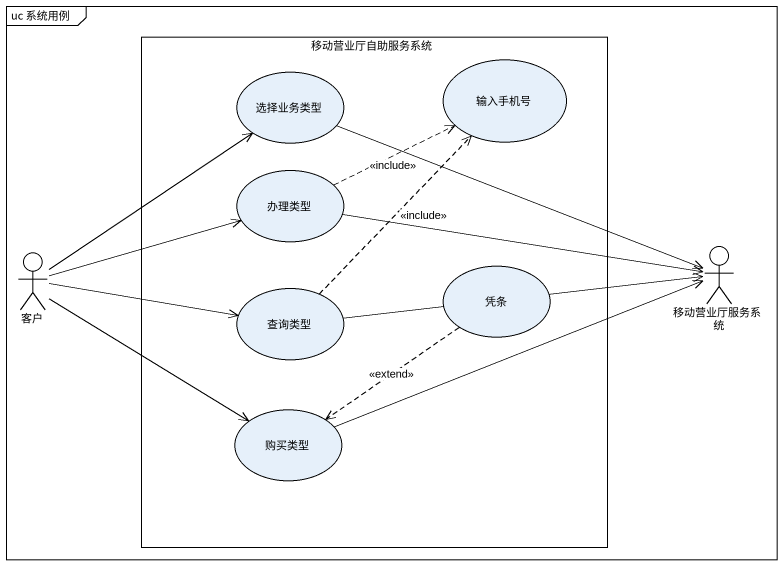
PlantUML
@startuml
mainframe uc 系统用例
rectangle 移动营业厅自助服务系统 {
  usecase 选择业务类型
  usecase 输入手机号
  usecase 办理类型
  usecase 查询类型
  usecase 凭条
  usecase 购买类型
}
actor 客户
actor 移动营业厅服务系统
办理类型 .right.> 输入手机号 : <<include>>
客户 -up-> 选择业务类型
客户 -right-> 办理类型
客户 -right-> 查询类型
客户 -right-> 购买类型
移动营业厅服务系统 <-left- 选择业务类型
移动营业厅服务系统 <-left- 办理类型
移动营业厅服务系统 <-left- 查询类型
移动营业厅服务系统 <-left- 购买类型
查询类型 .up.> 输入手机号 : <<include>>
凭条 ..> 购买类型 : <<extend>>
@enduml
